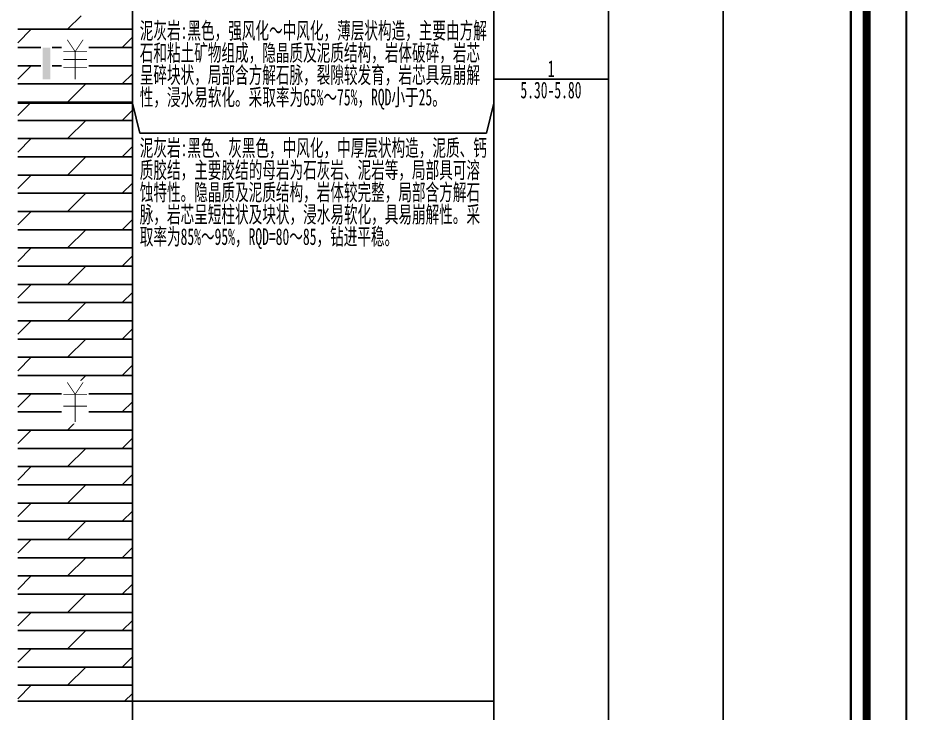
# Model space of a CAD drawing. Header units: millimetres. Extents: x 1264 to 9491, y 619 to 916.
# Drawn here: x 7597.5 to 7709.8, y 681.9 to 769.7 of the extents above; entities that cross this region are included whole.
import ezdxf

# ---------------------------------------------------------------- set-up
doc = ezdxf.new("R2010")
doc.units = ezdxf.units.MM
doc.styles.add('成果图表体', font='simfang_0.ttf', dxfattribs={"width": 0.6, "height": 2.1})
pattern_1 = [(0, (0, 0), (0, 2.3), []), (45, (0, 0), (4e-16, 4.5999997), [3.252691, -6.5053825])]

# ---------------------------------------------------------------- blocks, each defined once
blk = doc.blocks.new('gkqy3.dwg', base_point=(0, -2))
blk.add_wipeout([(-0.7, -2.2), (0.7, -2.2), (0.7, 2.2), (-0.7, 2.2)])
at = {"color": 7}
blk.add_solid([(-0.5, -2), (0.5, -2), (-0.5, 2), (0.5, 2)], dxfattribs=at)
blk = doc.blocks.new('FH_QIANG.dwg', base_point=(0, -0.19))
blk.add_wipeout([(-1.7, -2.89), (1.7, -2.89), (1.7, 2.51), (-1.7, 2.51)])
at = {"color": 7, "const_width": 0.1}
for points in [[(-1, 2.31), (0, 0.81), (1, 2.31)], [(-1.5, 0.81), (1.5, 0.81)], [(0, 0.81), (0, -2.69)], [(-1.5, -0.19), (1.5, -0.19)], [(-1.5, -1.19), (1.5, -1.19)]]:
    blk.add_lwpolyline(points, dxfattribs=at)
blk = doc.blocks.new('FH_ZHONG.dwg', base_point=(0, 0.03))
blk.add_wipeout([(-1.7, -2.67), (1.7, -2.67), (1.7, 2.73), (-1.7, 2.73)])
at = {"color": 7, "const_width": 0.1}
for points in [[(-1, 2.53), (0, 1.03), (1, 2.53)], [(-1.5, 1.03), (1.5, 1.03)], [(0, 1.03), (0, -2.47)], [(-1.5, -0.47), (1.5, -0.47)]]:
    blk.add_lwpolyline(points, dxfattribs=at)
blk = doc.blocks.new('柱状图图框模板-(昇龙标准).dwg28', base_point=(27, 229))
for points, const_width in [([(0, 0), (210, 0), (210, 297), (0, 297)], 0.25), ([(25, 5), (205, 5), (205, 292), (25, 292)], 1), ([(27, 265), (203, 265), (203, 17), (27, 17)], 0.3)]:
    blk.add_lwpolyline(points, close=True, dxfattribs=dict(const_width=const_width))

msp = doc.modelspace()

# ---------------------------------------------------------------- hatches: boundary and pattern name
at = {"linetype": 'Continuous'}
h = msp.add_hatch(dxfattribs=at)
h.set_pattern_fill('GKNHY1', scale=0.5, style=0, pattern_type=2)
h.set_pattern_definition(pattern_1)
h.paths.add_polyline_path([(7597.51, 758.89), (7611.99, 758.89), (7611.99, 769.89), (7597.51, 769.89)])
h = msp.add_hatch(dxfattribs=at)
h.set_pattern_fill('GKNHY1', scale=0.5, style=0, pattern_type=2)
h.set_pattern_definition(pattern_1)
h.paths.add_polyline_path([(7597.51, 683.39), (7611.99, 683.39), (7611.99, 758.89), (7597.51, 758.89)])

# ---------------------------------------------------------------- linework, layer by layer
at = {"color": 0}
for points in [[(7611.99, 635.89), (7611.99, 819.89)], [(7611.99, 635.89), (7611.99, 819.89)], [(7657.62, 635.89), (7657.62, 819.89)], [(7657.62, 635.89), (7657.62, 819.89)], [(7672.11, 635.89), (7672.11, 819.89)], [(7672.11, 635.89), (7672.11, 819.89)], [(7686.59, 635.89), (7686.59, 819.89)], [(7686.59, 635.89), (7686.59, 819.89)], [(7702.69, 635.89), (7702.69, 819.89)], [(7611.99, 758.89), (7611.99, 769.89)], [(7657.62, 758.89), (7657.62, 769.89)], [(7657.62, 761.89), (7672.11, 761.89)], [(7611.99, 758.89), (7612.91, 755.09)], [(7611.99, 683.39), (7611.99, 758.89)], [(7656.71, 755.09), (7657.62, 758.89)], [(7657.62, 683.39), (7657.62, 758.89)], [(7612.91, 755.09), (7656.71, 755.09)], [(7611.99, 683.39), (7657.62, 683.39)]]:
    msp.add_lwpolyline(points, dxfattribs=at)
at = {"color": 7, "flags": 128}
for points in [[(7597.51, 758.89), (7611.99, 758.89)], [(7597.51, 683.39), (7611.99, 683.39)]]:
    msp.add_lwpolyline(points, dxfattribs=at)

# ---------------------------------------------------------------- texts
at = {"color": 0, "style": '成果图表体', "width": 0.6}
for s, p in [('1', (7664.43, 762.19)), ('5.30-5.80', (7660.97, 759.49))]:
    msp.add_text(s, height=2.1, dxfattribs=at).set_placement(p)
at = {"color": 0, "char_height": 2.1, "width": 43.8045, "attachment_point": 1, "line_spacing_factor": 0.8, "style": '成果图表体'}
for s, insert in [('\\A1;泥灰岩:黑色，强风化～中风化，薄层状构造，主要由方解石和粘土矿物组成，隐晶质及泥质结构，岩体破碎，岩芯呈碎块状，局部含方解石脉，裂隙较发育，岩芯具易崩解性，浸水易软化。采取率为65%～75%，RQD小于25。', (7612.91, 769.09)), ('\\A1;泥灰岩:黑色、灰黑色，中风化，中厚层状构造，泥质、钙质胶结，主要胶结的母岩为石灰岩、泥岩等，局部具可溶蚀特性。隐晶质及泥质结构，岩体较完整，局部含方解石脉，岩芯呈短柱状及块状，浸水易软化，具易崩解性。采取率为85%～95%，RQD=80～85，钻进平稳。', (7612.91, 754.29))]:
    msp.add_mtext(s, dxfattribs=dict(at, insert=insert))

# ---------------------------------------------------------------- next in the draw order: block references
for name, p in [('FH_QIANG.dwg', (7604.75, 764.39)), ('gkqy3.dwg', (7601.13, 761.89)), ('FH_ZHONG.dwg', (7604.75, 721.14))]:
    msp.add_blockref(name, p)

# ---------------------------------------------------------------- next in the draw order: block references
msp.add_blockref('柱状图图框模板-(昇龙标准).dwg28', (7526.69, 847.89))

doc.saveas('drawing.dxf')
